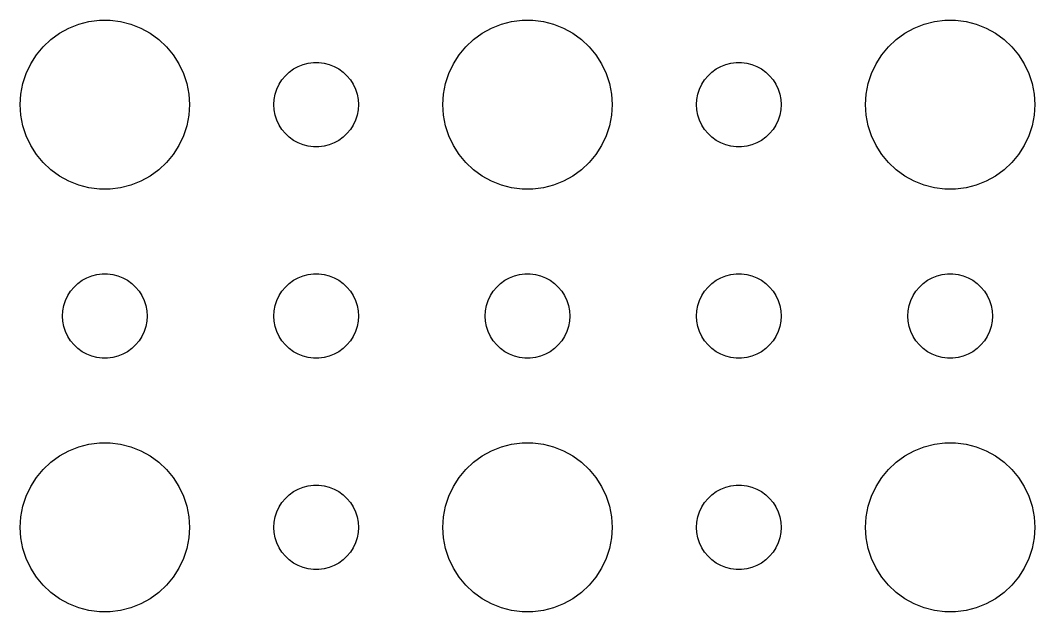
# Model space of a CAD drawing. Header units: metres. Extents: x -157 to 157, y -157 to 157.
# Drawn here: x -78 to -42, y -2.99 to 17.99 of the extents above; entities that cross this region are included whole.
import ezdxf

# ---------------------------------------------------------------- set-up
doc = ezdxf.new("R2010")
doc.units = ezdxf.units.M

msp = doc.modelspace()

# ---------------------------------------------------------------- linework, layer by layer
for p, q in [((-76.6075, 17.533), (-76.2773, 17.7145)), ((-76.2773, 17.7145), (-75.927, 17.8532)), ((-75.927, 17.8532), (-75.5621, 17.9469)), ((-75.5621, 17.9469), (-75.1884, 17.9941)), ((-75.1884, 17.9941), (-74.8116, 17.9941)), ((-74.8116, 17.9941), (-74.4379, 17.9469)), ((-74.4379, 17.9469), (-74.073, 17.8532)), ((-74.073, 17.8532), (-73.7227, 17.7145)), ((-73.7227, 17.7145), (-73.3925, 17.533)), ((-61.6075, 17.533), (-61.2773, 17.7145)), ((-61.2773, 17.7145), (-60.927, 17.8532)), ((-60.927, 17.8532), (-60.5621, 17.9469)), ((-60.5621, 17.9469), (-60.1884, 17.9941)), ((-60.1884, 17.9941), (-59.8116, 17.9941)), ((-59.8116, 17.9941), (-59.4379, 17.9469)), ((-59.4379, 17.9469), (-59.0729, 17.8532)), ((-59.0729, 17.8532), (-58.7227, 17.7145)), ((-58.7227, 17.7145), (-58.3925, 17.533)), ((-46.6075, 17.533), (-46.2773, 17.7145)), ((-46.2773, 17.7145), (-45.927, 17.8532)), ((-45.927, 17.8532), (-45.5621, 17.9469)), ((-45.5621, 17.9469), (-45.1884, 17.9941)), ((-45.1884, 17.9941), (-44.8116, 17.9941)), ((-44.8116, 17.9941), (-44.4379, 17.9469)), ((-44.4379, 17.9469), (-44.0729, 17.8532)), ((-44.0729, 17.8532), (-43.7227, 17.7145)), ((-43.7227, 17.7145), (-43.3925, 17.533)), ((-77.1869, 17.0536), (-76.9123, 17.3115)), ((-76.9123, 17.3115), (-76.6075, 17.533)), ((-73.3925, 17.533), (-73.0877, 17.3115)), ((-73.0877, 17.3115), (-72.8131, 17.0536)), ((-62.1869, 17.0536), (-61.9123, 17.3115)), ((-61.9123, 17.3115), (-61.6075, 17.533)), ((-58.3925, 17.533), (-58.0877, 17.3115)), ((-58.0877, 17.3115), (-57.8131, 17.0536)), ((-47.1869, 17.0536), (-46.9123, 17.3115)), ((-46.9123, 17.3115), (-46.6075, 17.533)), ((-43.3925, 17.533), (-43.0877, 17.3115)), ((-43.0877, 17.3115), (-42.8131, 17.0536)), ((-77.427, 16.7634), (-77.1869, 17.0536)), ((-72.8131, 17.0536), (-72.573, 16.7634)), ((-62.427, 16.7634), (-62.1869, 17.0536)), ((-57.8131, 17.0536), (-57.5729, 16.7634)), ((-47.427, 16.7634), (-47.1869, 17.0536)), ((-42.8131, 17.0536), (-42.5729, 16.7634)), ((-77.6289, 16.4453), (-77.427, 16.7634)), ((-72.573, 16.7634), (-72.3711, 16.4453)), ((-62.6289, 16.4453), (-62.427, 16.7634)), ((-57.5729, 16.7634), (-57.3711, 16.4453)), ((-47.6289, 16.4453), (-47.427, 16.7634)), ((-42.5729, 16.7634), (-42.3711, 16.4453)), ((-77.7893, 16.1044), (-77.6289, 16.4453)), ((-72.3711, 16.4453), (-72.2107, 16.1044)), ((-68.4561, 16.1558), (-68.3037, 16.2665)), ((-68.3037, 16.2665), (-68.1387, 16.3572)), ((-68.1387, 16.3572), (-67.9635, 16.4266)), ((-67.9635, 16.4266), (-67.7811, 16.4734)), ((-67.7811, 16.4734), (-67.5942, 16.497)), ((-67.5942, 16.497), (-67.4058, 16.497)), ((-67.4058, 16.497), (-67.2189, 16.4734)), ((-67.2189, 16.4734), (-67.0365, 16.4266)), ((-67.0365, 16.4266), (-66.8613, 16.3572)), ((-66.8613, 16.3572), (-66.6963, 16.2665)), ((-66.6963, 16.2665), (-66.5439, 16.1558)), ((-62.7893, 16.1044), (-62.6289, 16.4453)), ((-57.3711, 16.4453), (-57.2107, 16.1044)), ((-53.4561, 16.1558), (-53.3037, 16.2665)), ((-53.3037, 16.2665), (-53.1387, 16.3572)), ((-53.1387, 16.3572), (-52.9635, 16.4266)), ((-52.9635, 16.4266), (-52.7811, 16.4734)), ((-52.7811, 16.4734), (-52.5942, 16.497)), ((-52.5942, 16.497), (-52.4058, 16.497)), ((-52.4058, 16.497), (-52.2189, 16.4734)), ((-52.2189, 16.4734), (-52.0365, 16.4266)), ((-52.0365, 16.4266), (-51.8613, 16.3572)), ((-51.8613, 16.3572), (-51.6963, 16.2665)), ((-51.6963, 16.2665), (-51.5439, 16.1558)), ((-47.7893, 16.1044), (-47.6289, 16.4453)), ((-42.3711, 16.4453), (-42.2107, 16.1044)), ((-77.9057, 15.7461), (-77.7893, 16.1044)), ((-72.2107, 16.1044), (-72.0943, 15.7461)), ((-68.8145, 15.7226), (-68.7135, 15.8817)), ((-68.7135, 15.8817), (-68.5934, 16.0268)), ((-68.5934, 16.0268), (-68.4561, 16.1558)), ((-66.5439, 16.1558), (-66.4065, 16.0268)), ((-66.4065, 16.0268), (-66.2865, 15.8817)), ((-66.2865, 15.8817), (-66.1855, 15.7226)), ((-62.9057, 15.7461), (-62.7893, 16.1044)), ((-57.2107, 16.1044), (-57.0942, 15.7461)), ((-53.8145, 15.7226), (-53.7135, 15.8817)), ((-53.7135, 15.8817), (-53.5934, 16.0268)), ((-53.5934, 16.0268), (-53.4561, 16.1558)), ((-51.5439, 16.1558), (-51.4065, 16.0268)), ((-51.4065, 16.0268), (-51.2865, 15.8817)), ((-51.2865, 15.8817), (-51.1855, 15.7226)), ((-47.9057, 15.7461), (-47.7893, 16.1044)), ((-42.2107, 16.1044), (-42.0942, 15.7461)), ((-77.9763, 15.376), (-77.9057, 15.7461)), ((-72.0943, 15.7461), (-72.0237, 15.376)), ((-68.9529, 15.373), (-68.8947, 15.5522)), ((-68.8947, 15.5522), (-68.8145, 15.7226)), ((-66.1855, 15.7226), (-66.1053, 15.5522)), ((-66.1053, 15.5522), (-66.0471, 15.373)), ((-62.9763, 15.376), (-62.9057, 15.7461)), ((-57.0942, 15.7461), (-57.0237, 15.376)), ((-53.9529, 15.373), (-53.8947, 15.5522)), ((-53.8947, 15.5522), (-53.8145, 15.7226)), ((-51.1855, 15.7226), (-51.1053, 15.5522)), ((-51.1053, 15.5522), (-51.0471, 15.373)), ((-47.9763, 15.376), (-47.9057, 15.7461)), ((-42.0942, 15.7461), (-42.0237, 15.376)), ((-78, 15), (-77.9763, 15.376)), ((-72.0237, 15.376), (-72, 15)), ((-69, 15), (-68.9882, 15.188)), ((-68.9882, 15.188), (-68.9529, 15.373)), ((-66.0471, 15.373), (-66.0118, 15.188)), ((-66.0118, 15.188), (-66, 15)), ((-63, 15), (-62.9763, 15.376)), ((-57.0237, 15.376), (-57, 15)), ((-54, 15), (-53.9882, 15.188)), ((-53.9882, 15.188), (-53.9529, 15.373)), ((-51.0471, 15.373), (-51.0118, 15.188)), ((-51.0118, 15.188), (-51, 15)), ((-48, 15), (-47.9763, 15.376)), ((-42.0237, 15.376), (-42, 15)), ((-77.9763, 14.624), (-78, 15)), ((-72, 15), (-72.0237, 14.624)), ((-68.9882, 14.812), (-69, 15)), ((-68.9529, 14.627), (-68.9882, 14.812)), ((-66.0118, 14.812), (-66.0471, 14.627)), ((-66, 15), (-66.0118, 14.812)), ((-62.9763, 14.624), (-63, 15)), ((-57, 15), (-57.0237, 14.624)), ((-53.9882, 14.812), (-54, 15)), ((-53.9529, 14.627), (-53.9882, 14.812)), ((-51.0118, 14.812), (-51.0471, 14.627)), ((-51, 15), (-51.0118, 14.812)), ((-47.9763, 14.624), (-48, 15)), ((-42, 15), (-42.0237, 14.624)), ((-77.9057, 14.2539), (-77.9763, 14.624)), ((-72.0237, 14.624), (-72.0943, 14.2539)), ((-68.8947, 14.4478), (-68.9529, 14.627)), ((-68.8145, 14.2774), (-68.8947, 14.4478)), ((-66.1053, 14.4478), (-66.1855, 14.2774)), ((-66.0471, 14.627), (-66.1053, 14.4478)), ((-62.9057, 14.2539), (-62.9763, 14.624)), ((-57.0237, 14.624), (-57.0942, 14.2539)), ((-53.8947, 14.4478), (-53.9529, 14.627)), ((-53.8145, 14.2774), (-53.8947, 14.4478)), ((-51.1053, 14.4478), (-51.1855, 14.2774)), ((-51.0471, 14.627), (-51.1053, 14.4478)), ((-47.9057, 14.2539), (-47.9763, 14.624)), ((-42.0237, 14.624), (-42.0942, 14.2539)), ((-77.7893, 13.8956), (-77.9057, 14.2539)), ((-72.0943, 14.2539), (-72.2107, 13.8956)), ((-68.7135, 14.1183), (-68.8145, 14.2774)), ((-68.5934, 13.9732), (-68.7135, 14.1183)), ((-66.2865, 14.1183), (-66.4065, 13.9732)), ((-66.1855, 14.2774), (-66.2865, 14.1183)), ((-62.7893, 13.8956), (-62.9057, 14.2539)), ((-57.0942, 14.2539), (-57.2107, 13.8956)), ((-53.7135, 14.1183), (-53.8145, 14.2774)), ((-53.5934, 13.9732), (-53.7135, 14.1183)), ((-51.2865, 14.1183), (-51.4065, 13.9732)), ((-51.1855, 14.2774), (-51.2865, 14.1183)), ((-47.7893, 13.8956), (-47.9057, 14.2539)), ((-42.0942, 14.2539), (-42.2107, 13.8956)), ((-77.6289, 13.5547), (-77.7893, 13.8956)), ((-72.2107, 13.8956), (-72.3711, 13.5547)), ((-68.4561, 13.8442), (-68.5934, 13.9732)), ((-68.3037, 13.7335), (-68.4561, 13.8442)), ((-68.1387, 13.6427), (-68.3037, 13.7335)), ((-66.6963, 13.7335), (-66.8613, 13.6427)), ((-66.5439, 13.8442), (-66.6963, 13.7335)), ((-66.4065, 13.9732), (-66.5439, 13.8442)), ((-62.6289, 13.5547), (-62.7893, 13.8956)), ((-57.2107, 13.8956), (-57.3711, 13.5547)), ((-53.4561, 13.8442), (-53.5934, 13.9732)), ((-53.3037, 13.7335), (-53.4561, 13.8442)), ((-53.1387, 13.6427), (-53.3037, 13.7335)), ((-51.6963, 13.7335), (-51.8613, 13.6427)), ((-51.5439, 13.8442), (-51.6963, 13.7335)), ((-51.4065, 13.9732), (-51.5439, 13.8442)), ((-47.6289, 13.5547), (-47.7893, 13.8956)), ((-42.2107, 13.8956), (-42.3711, 13.5547)), ((-77.427, 13.2366), (-77.6289, 13.5547)), ((-72.3711, 13.5547), (-72.573, 13.2366)), ((-67.9635, 13.5734), (-68.1387, 13.6427)), ((-67.7811, 13.5266), (-67.9635, 13.5734)), ((-67.5942, 13.5029), (-67.7811, 13.5266)), ((-67.4058, 13.5029), (-67.5942, 13.5029)), ((-67.2189, 13.5266), (-67.4058, 13.5029)), ((-67.0365, 13.5734), (-67.2189, 13.5266)), ((-66.8613, 13.6427), (-67.0365, 13.5734)), ((-62.427, 13.2366), (-62.6289, 13.5547)), ((-57.3711, 13.5547), (-57.5729, 13.2366)), ((-52.9635, 13.5734), (-53.1387, 13.6427)), ((-52.7811, 13.5266), (-52.9635, 13.5734)), ((-52.5942, 13.5029), (-52.7811, 13.5266)), ((-52.4058, 13.5029), (-52.5942, 13.5029)), ((-52.2189, 13.5266), (-52.4058, 13.5029)), ((-52.0365, 13.5734), (-52.2189, 13.5266)), ((-51.8613, 13.6427), (-52.0365, 13.5734)), ((-47.427, 13.2366), (-47.6289, 13.5547)), ((-42.3711, 13.5547), (-42.5729, 13.2366)), ((-77.1869, 12.9464), (-77.427, 13.2366)), ((-72.573, 13.2366), (-72.8131, 12.9464)), ((-62.1869, 12.9464), (-62.427, 13.2366)), ((-57.5729, 13.2366), (-57.8131, 12.9464)), ((-47.1869, 12.9464), (-47.427, 13.2366)), ((-42.5729, 13.2366), (-42.8131, 12.9464)), ((-76.9123, 12.6884), (-77.1869, 12.9464)), ((-76.6075, 12.467), (-76.9123, 12.6884)), ((-73.0877, 12.6884), (-73.3925, 12.467)), ((-72.8131, 12.9464), (-73.0877, 12.6884)), ((-61.9123, 12.6884), (-62.1869, 12.9464)), ((-61.6075, 12.467), (-61.9123, 12.6884)), ((-58.0877, 12.6884), (-58.3925, 12.467)), ((-57.8131, 12.9464), (-58.0877, 12.6884)), ((-46.9123, 12.6884), (-47.1869, 12.9464)), ((-46.6075, 12.467), (-46.9123, 12.6884)), ((-43.0877, 12.6884), (-43.3925, 12.467)), ((-42.8131, 12.9464), (-43.0877, 12.6884)), ((-76.2773, 12.2855), (-76.6075, 12.467)), ((-75.927, 12.1468), (-76.2773, 12.2855)), ((-73.7227, 12.2855), (-74.073, 12.1468)), ((-73.3925, 12.467), (-73.7227, 12.2855)), ((-61.2773, 12.2855), (-61.6075, 12.467)), ((-60.927, 12.1468), (-61.2773, 12.2855)), ((-58.7227, 12.2855), (-59.0729, 12.1468)), ((-58.3925, 12.467), (-58.7227, 12.2855)), ((-46.2773, 12.2855), (-46.6075, 12.467)), ((-45.927, 12.1468), (-46.2773, 12.2855)), ((-43.7227, 12.2855), (-44.0729, 12.1468)), ((-43.3925, 12.467), (-43.7227, 12.2855)), ((-75.5621, 12.0531), (-75.927, 12.1468)), ((-75.1884, 12.0059), (-75.5621, 12.0531)), ((-74.8116, 12.0059), (-75.1884, 12.0059)), ((-74.4379, 12.0531), (-74.8116, 12.0059)), ((-74.073, 12.1468), (-74.4379, 12.0531)), ((-60.5621, 12.0531), (-60.927, 12.1468)), ((-60.1884, 12.0059), (-60.5621, 12.0531)), ((-59.8116, 12.0059), (-60.1884, 12.0059)), ((-59.4379, 12.0531), (-59.8116, 12.0059)), ((-59.0729, 12.1468), (-59.4379, 12.0531)), ((-45.5621, 12.0531), (-45.927, 12.1468)), ((-45.1884, 12.0059), (-45.5621, 12.0531)), ((-44.8116, 12.0059), (-45.1884, 12.0059)), ((-44.4379, 12.0531), (-44.8116, 12.0059)), ((-44.0729, 12.1468), (-44.4379, 12.0531)), ((-76.0934, 8.52681), (-75.9561, 8.65576)), ((-75.9561, 8.65576), (-75.8037, 8.76648)), ((-75.8037, 8.76648), (-75.6387, 8.85724)), ((-75.6387, 8.85724), (-75.4635, 8.92657)), ((-75.4635, 8.92657), (-75.2811, 8.97342)), ((-75.2811, 8.97342), (-75.0942, 8.99704)), ((-75.0942, 8.99704), (-74.9058, 8.99704)), ((-74.9058, 8.99704), (-74.7189, 8.97342)), ((-74.7189, 8.97342), (-74.5365, 8.92657)), ((-74.5365, 8.92657), (-74.3613, 8.85724)), ((-74.3613, 8.85724), (-74.1963, 8.76648)), ((-74.1963, 8.76648), (-74.0439, 8.65576)), ((-74.0439, 8.65576), (-73.9065, 8.52681)), ((-68.5934, 8.52681), (-68.4561, 8.65576)), ((-68.4561, 8.65576), (-68.3037, 8.76648)), ((-68.3037, 8.76648), (-68.1387, 8.85724)), ((-68.1387, 8.85724), (-67.9635, 8.92657)), ((-67.9635, 8.92657), (-67.7811, 8.97342)), ((-67.7811, 8.97342), (-67.5942, 8.99704)), ((-67.5942, 8.99704), (-67.4058, 8.99704)), ((-67.4058, 8.99704), (-67.2189, 8.97342)), ((-67.2189, 8.97342), (-67.0365, 8.92657)), ((-67.0365, 8.92657), (-66.8613, 8.85724)), ((-66.8613, 8.85724), (-66.6963, 8.76648)), ((-66.6963, 8.76648), (-66.5439, 8.65576)), ((-66.5439, 8.65576), (-66.4065, 8.52681)), ((-61.0934, 8.52681), (-60.9561, 8.65576)), ((-60.9561, 8.65576), (-60.8037, 8.76648)), ((-60.8037, 8.76648), (-60.6387, 8.85724)), ((-60.6387, 8.85724), (-60.4635, 8.92657)), ((-60.4635, 8.92657), (-60.2811, 8.97342)), ((-60.2811, 8.97342), (-60.0942, 8.99704)), ((-60.0942, 8.99704), (-59.9058, 8.99704)), ((-59.9058, 8.99704), (-59.7189, 8.97342)), ((-59.7189, 8.97342), (-59.5365, 8.92657)), ((-59.5365, 8.92657), (-59.3613, 8.85724)), ((-59.3613, 8.85724), (-59.1963, 8.76648)), ((-59.1963, 8.76648), (-59.0439, 8.65576)), ((-59.0439, 8.65576), (-58.9065, 8.52681)), ((-53.5934, 8.52681), (-53.4561, 8.65576)), ((-53.4561, 8.65576), (-53.3037, 8.76648)), ((-53.3037, 8.76648), (-53.1387, 8.85724)), ((-53.1387, 8.85724), (-52.9635, 8.92657)), ((-52.9635, 8.92657), (-52.7811, 8.97342)), ((-52.7811, 8.97342), (-52.5942, 8.99704)), ((-52.5942, 8.99704), (-52.4058, 8.99704)), ((-52.4058, 8.99704), (-52.2189, 8.97342)), ((-52.2189, 8.97342), (-52.0365, 8.92657)), ((-52.0365, 8.92657), (-51.8613, 8.85724)), ((-51.8613, 8.85724), (-51.6963, 8.76648)), ((-51.6963, 8.76648), (-51.5439, 8.65576)), ((-51.5439, 8.65576), (-51.4065, 8.52681)), ((-46.0934, 8.52681), (-45.9561, 8.65576)), ((-45.9561, 8.65576), (-45.8037, 8.76648)), ((-45.8037, 8.76648), (-45.6387, 8.85724)), ((-45.6387, 8.85724), (-45.4635, 8.92657)), ((-45.4635, 8.92657), (-45.2811, 8.97342)), ((-45.2811, 8.97342), (-45.0942, 8.99704)), ((-45.0942, 8.99704), (-44.9058, 8.99704)), ((-44.9058, 8.99704), (-44.7189, 8.97342)), ((-44.7189, 8.97342), (-44.5365, 8.92657)), ((-44.5365, 8.92657), (-44.3613, 8.85724)), ((-44.3613, 8.85724), (-44.1963, 8.76648)), ((-44.1963, 8.76648), (-44.0439, 8.65576)), ((-44.0439, 8.65576), (-43.9065, 8.52681)), ((-76.3145, 8.22263), (-76.2135, 8.38167)), ((-76.2135, 8.38167), (-76.0934, 8.52681)), ((-73.9065, 8.52681), (-73.7865, 8.38167)), ((-73.7865, 8.38167), (-73.6855, 8.22263)), ((-68.8145, 8.22263), (-68.7135, 8.38167)), ((-68.7135, 8.38167), (-68.5934, 8.52681)), ((-66.4065, 8.52681), (-66.2865, 8.38167)), ((-66.2865, 8.38167), (-66.1855, 8.22263)), ((-61.3145, 8.22263), (-61.2135, 8.38167)), ((-61.2135, 8.38167), (-61.0934, 8.52681)), ((-58.9065, 8.52681), (-58.7865, 8.38167)), ((-58.7865, 8.38167), (-58.6855, 8.22263)), ((-53.8145, 8.22263), (-53.7135, 8.38167)), ((-53.7135, 8.38167), (-53.5934, 8.52681)), ((-51.4065, 8.52681), (-51.2865, 8.38167)), ((-51.2865, 8.38167), (-51.1855, 8.22263)), ((-46.3145, 8.22263), (-46.2135, 8.38167)), ((-46.2135, 8.38167), (-46.0934, 8.52681)), ((-43.9065, 8.52681), (-43.7865, 8.38167)), ((-43.7865, 8.38167), (-43.6855, 8.22263)), ((-76.4529, 7.87303), (-76.3947, 8.05219)), ((-76.3947, 8.05219), (-76.3145, 8.22263)), ((-73.6855, 8.22263), (-73.6053, 8.05219)), ((-73.6053, 8.05219), (-73.5471, 7.87303)), ((-68.9529, 7.87303), (-68.8947, 8.05219)), ((-68.8947, 8.05219), (-68.8145, 8.22263)), ((-66.1855, 8.22263), (-66.1053, 8.05219)), ((-66.1053, 8.05219), (-66.0471, 7.87303)), ((-61.4529, 7.87303), (-61.3947, 8.05219)), ((-61.3947, 8.05219), (-61.3145, 8.22263)), ((-58.6855, 8.22263), (-58.6053, 8.05219)), ((-58.6053, 8.05219), (-58.5471, 7.87303)), ((-53.9529, 7.87303), (-53.8947, 8.05219)), ((-53.8947, 8.05219), (-53.8145, 8.22263)), ((-51.1855, 8.22263), (-51.1053, 8.05219)), ((-51.1053, 8.05219), (-51.0471, 7.87303)), ((-46.4529, 7.87303), (-46.3947, 8.05219)), ((-46.3947, 8.05219), (-46.3145, 8.22263)), ((-43.6855, 8.22263), (-43.6053, 8.05219)), ((-43.6053, 8.05219), (-43.5471, 7.87303)), ((-76.5, 7.5), (-76.4882, 7.68799)), ((-76.4882, 7.68799), (-76.4529, 7.87303)), ((-73.5471, 7.87303), (-73.5118, 7.68799)), ((-73.5118, 7.68799), (-73.5, 7.5)), ((-69, 7.5), (-68.9882, 7.68799)), ((-68.9882, 7.68799), (-68.9529, 7.87303)), ((-66.0471, 7.87303), (-66.0118, 7.68799)), ((-66.0118, 7.68799), (-66, 7.5)), ((-61.5, 7.5), (-61.4882, 7.68799)), ((-61.4882, 7.68799), (-61.4529, 7.87303)), ((-58.5471, 7.87303), (-58.5118, 7.68799)), ((-58.5118, 7.68799), (-58.5, 7.5)), ((-54, 7.5), (-53.9882, 7.68799)), ((-53.9882, 7.68799), (-53.9529, 7.87303)), ((-51.0471, 7.87303), (-51.0118, 7.68799)), ((-51.0118, 7.68799), (-51, 7.5)), ((-46.5, 7.5), (-46.4882, 7.68799)), ((-46.4882, 7.68799), (-46.4529, 7.87303)), ((-43.5471, 7.87303), (-43.5118, 7.68799)), ((-43.5118, 7.68799), (-43.5, 7.5)), ((-76.4882, 7.312), (-76.5, 7.5)), ((-76.4529, 7.12695), (-76.4882, 7.312)), ((-73.5118, 7.312), (-73.5471, 7.12695)), ((-73.5, 7.5), (-73.5118, 7.312)), ((-68.9882, 7.312), (-69, 7.5)), ((-68.9529, 7.12695), (-68.9882, 7.312)), ((-66.0118, 7.312), (-66.0471, 7.12695)), ((-66, 7.5), (-66.0118, 7.312)), ((-61.4882, 7.312), (-61.5, 7.5)), ((-61.4529, 7.12695), (-61.4882, 7.312)), ((-58.5118, 7.312), (-58.5471, 7.12695)), ((-58.5, 7.5), (-58.5118, 7.312)), ((-53.9882, 7.312), (-54, 7.5)), ((-53.9529, 7.12695), (-53.9882, 7.312)), ((-51.0118, 7.312), (-51.0471, 7.12695)), ((-51, 7.5), (-51.0118, 7.312)), ((-46.4882, 7.312), (-46.5, 7.5)), ((-46.4529, 7.12695), (-46.4882, 7.312)), ((-43.5118, 7.312), (-43.5471, 7.12695)), ((-43.5, 7.5), (-43.5118, 7.312)), ((-76.3947, 6.9478), (-76.4529, 7.12695)), ((-76.3145, 6.77736), (-76.3947, 6.9478)), ((-73.6053, 6.9478), (-73.6855, 6.77736)), ((-73.5471, 7.12695), (-73.6053, 6.9478)), ((-68.8947, 6.9478), (-68.9529, 7.12695)), ((-68.8145, 6.77736), (-68.8947, 6.9478)), ((-66.1053, 6.9478), (-66.1855, 6.77736)), ((-66.0471, 7.12695), (-66.1053, 6.9478)), ((-61.3947, 6.9478), (-61.4529, 7.12695)), ((-61.3145, 6.77736), (-61.3947, 6.9478)), ((-58.6053, 6.9478), (-58.6855, 6.77736)), ((-58.5471, 7.12695), (-58.6053, 6.9478)), ((-53.8947, 6.9478), (-53.9529, 7.12695)), ((-53.8145, 6.77736), (-53.8947, 6.9478)), ((-51.1053, 6.9478), (-51.1855, 6.77736)), ((-51.0471, 7.12695), (-51.1053, 6.9478)), ((-46.3947, 6.9478), (-46.4529, 7.12695)), ((-46.3145, 6.77736), (-46.3947, 6.9478)), ((-43.6053, 6.9478), (-43.6855, 6.77736)), ((-43.5471, 7.12695), (-43.6053, 6.9478)), ((-76.2135, 6.61832), (-76.3145, 6.77736)), ((-76.0934, 6.47318), (-76.2135, 6.61832)), ((-73.7865, 6.61832), (-73.9065, 6.47318)), ((-73.6855, 6.77736), (-73.7865, 6.61832)), ((-68.7135, 6.61832), (-68.8145, 6.77736)), ((-68.5934, 6.47318), (-68.7135, 6.61832)), ((-66.2865, 6.61832), (-66.4065, 6.47318)), ((-66.1855, 6.77736), (-66.2865, 6.61832)), ((-61.2135, 6.61832), (-61.3145, 6.77736)), ((-61.0934, 6.47318), (-61.2135, 6.61832)), ((-58.7865, 6.61832), (-58.9065, 6.47318)), ((-58.6855, 6.77736), (-58.7865, 6.61832)), ((-53.7135, 6.61832), (-53.8145, 6.77736)), ((-53.5934, 6.47318), (-53.7135, 6.61832)), ((-51.2865, 6.61832), (-51.4065, 6.47318)), ((-51.1855, 6.77736), (-51.2865, 6.61832)), ((-46.2135, 6.61832), (-46.3145, 6.77736)), ((-46.0934, 6.47318), (-46.2135, 6.61832)), ((-43.7865, 6.61832), (-43.9065, 6.47318)), ((-43.6855, 6.77736), (-43.7865, 6.61832)), ((-75.9561, 6.34422), (-76.0934, 6.47318)), ((-75.8037, 6.23351), (-75.9561, 6.34422)), ((-75.6387, 6.14275), (-75.8037, 6.23351)), ((-75.4635, 6.07341), (-75.6387, 6.14275)), ((-74.3613, 6.14275), (-74.5365, 6.07341)), ((-74.1963, 6.23351), (-74.3613, 6.14275)), ((-74.0439, 6.34422), (-74.1963, 6.23351)), ((-73.9065, 6.47318), (-74.0439, 6.34422)), ((-68.4561, 6.34422), (-68.5934, 6.47318)), ((-68.3037, 6.23351), (-68.4561, 6.34422)), ((-68.1387, 6.14275), (-68.3037, 6.23351)), ((-67.9635, 6.07341), (-68.1387, 6.14275)), ((-66.8613, 6.14275), (-67.0365, 6.07341)), ((-66.6963, 6.23351), (-66.8613, 6.14275)), ((-66.5439, 6.34422), (-66.6963, 6.23351)), ((-66.4065, 6.47318), (-66.5439, 6.34422)), ((-60.9561, 6.34422), (-61.0934, 6.47318)), ((-60.8037, 6.23351), (-60.9561, 6.34422)), ((-60.6387, 6.14275), (-60.8037, 6.23351)), ((-60.4635, 6.07341), (-60.6387, 6.14275)), ((-59.3613, 6.14275), (-59.5365, 6.07341)), ((-59.1963, 6.23351), (-59.3613, 6.14275)), ((-59.0439, 6.34422), (-59.1963, 6.23351)), ((-58.9065, 6.47318), (-59.0439, 6.34422)), ((-53.4561, 6.34422), (-53.5934, 6.47318)), ((-53.3037, 6.23351), (-53.4561, 6.34422)), ((-53.1387, 6.14275), (-53.3037, 6.23351)), ((-52.9635, 6.07341), (-53.1387, 6.14275)), ((-51.8613, 6.14275), (-52.0365, 6.07341)), ((-51.6963, 6.23351), (-51.8613, 6.14275)), ((-51.5439, 6.34422), (-51.6963, 6.23351)), ((-51.4065, 6.47318), (-51.5439, 6.34422)), ((-45.9561, 6.34422), (-46.0934, 6.47318)), ((-45.8037, 6.23351), (-45.9561, 6.34422)), ((-45.6387, 6.14275), (-45.8037, 6.23351)), ((-45.4635, 6.07341), (-45.6387, 6.14275)), ((-44.3613, 6.14275), (-44.5365, 6.07341)), ((-44.1963, 6.23351), (-44.3613, 6.14275)), ((-44.0439, 6.34422), (-44.1963, 6.23351)), ((-43.9065, 6.47318), (-44.0439, 6.34422)), ((-75.2811, 6.02657), (-75.4635, 6.07341)), ((-75.0942, 6.00294), (-75.2811, 6.02657)), ((-74.9058, 6.00294), (-75.0942, 6.00294)), ((-74.7189, 6.02657), (-74.9058, 6.00294)), ((-74.5365, 6.07341), (-74.7189, 6.02657)), ((-67.7811, 6.02657), (-67.9635, 6.07341)), ((-67.5942, 6.00294), (-67.7811, 6.02657)), ((-67.4058, 6.00294), (-67.5942, 6.00294)), ((-67.2189, 6.02657), (-67.4058, 6.00294)), ((-67.0365, 6.07341), (-67.2189, 6.02657)), ((-60.2811, 6.02657), (-60.4635, 6.07341)), ((-60.0942, 6.00294), (-60.2811, 6.02657)), ((-59.9058, 6.00294), (-60.0942, 6.00294)), ((-59.7189, 6.02657), (-59.9058, 6.00294)), ((-59.5365, 6.07341), (-59.7189, 6.02657)), ((-52.7811, 6.02657), (-52.9635, 6.07341)), ((-52.5942, 6.00294), (-52.7811, 6.02657)), ((-52.4058, 6.00294), (-52.5942, 6.00294)), ((-52.2189, 6.02657), (-52.4058, 6.00294)), ((-52.0365, 6.07341), (-52.2189, 6.02657)), ((-45.2811, 6.02657), (-45.4635, 6.07341)), ((-45.0942, 6.00294), (-45.2811, 6.02657)), ((-44.9058, 6.00294), (-45.0942, 6.00294)), ((-44.7189, 6.02657), (-44.9058, 6.00294)), ((-44.5365, 6.07341), (-44.7189, 6.02657)), ((-75.927, 2.85316), (-75.5621, 2.94685)), ((-75.5621, 2.94685), (-75.1884, 2.99408)), ((-75.1884, 2.99408), (-74.8116, 2.99408)), ((-74.8116, 2.99408), (-74.4379, 2.94685)), ((-74.4379, 2.94685), (-74.073, 2.85316)), ((-60.927, 2.85316), (-60.5621, 2.94685)), ((-60.5621, 2.94685), (-60.1884, 2.99408)), ((-60.1884, 2.99408), (-59.8116, 2.99408)), ((-59.8116, 2.99408), (-59.4379, 2.94685)), ((-59.4379, 2.94685), (-59.0729, 2.85316)), ((-45.927, 2.85316), (-45.5621, 2.94685)), ((-45.5621, 2.94685), (-45.1884, 2.99408)), ((-45.1884, 2.99408), (-44.8116, 2.99408)), ((-44.8116, 2.99408), (-44.4379, 2.94685)), ((-44.4379, 2.94685), (-44.0729, 2.85316)), ((-76.9123, 2.31154), (-76.6075, 2.53297)), ((-76.6075, 2.53297), (-76.2773, 2.71448)), ((-76.2773, 2.71448), (-75.927, 2.85316)), ((-74.073, 2.85316), (-73.7227, 2.71448)), ((-73.7227, 2.71448), (-73.3925, 2.53297)), ((-73.3925, 2.53297), (-73.0877, 2.31154)), ((-61.9123, 2.31154), (-61.6075, 2.53297)), ((-61.6075, 2.53297), (-61.2773, 2.71448)), ((-61.2773, 2.71448), (-60.927, 2.85316)), ((-59.0729, 2.85316), (-58.7227, 2.71448)), ((-58.7227, 2.71448), (-58.3925, 2.53297)), ((-58.3925, 2.53297), (-58.0877, 2.31154)), ((-46.9123, 2.31154), (-46.6075, 2.53297)), ((-46.6075, 2.53297), (-46.2773, 2.71448)), ((-46.2773, 2.71448), (-45.927, 2.85316)), ((-44.0729, 2.85316), (-43.7227, 2.71448)), ((-43.7227, 2.71448), (-43.3925, 2.53297)), ((-43.3925, 2.53297), (-43.0877, 2.31154)), ((-77.1869, 2.05363), (-76.9123, 2.31154)), ((-73.0877, 2.31154), (-72.8131, 2.05363)), ((-62.1869, 2.05363), (-61.9123, 2.31154)), ((-58.0877, 2.31154), (-57.8131, 2.05363)), ((-47.1869, 2.05363), (-46.9123, 2.31154)), ((-43.0877, 2.31154), (-42.8131, 2.05363)), ((-77.427, 1.76335), (-77.1869, 2.05363)), ((-72.8131, 2.05363), (-72.573, 1.76335)), ((-62.427, 1.76335), (-62.1869, 2.05363)), ((-57.8131, 2.05363), (-57.5729, 1.76335)), ((-47.427, 1.76335), (-47.1869, 2.05363)), ((-42.8131, 2.05363), (-42.5729, 1.76335)), ((-77.7893, 1.10437), (-77.6289, 1.44525)), ((-77.6289, 1.44525), (-77.427, 1.76335)), ((-72.573, 1.76335), (-72.3711, 1.44525)), ((-72.3711, 1.44525), (-72.2107, 1.10437)), ((-67.9635, 1.42657), (-67.7811, 1.47342)), ((-67.7811, 1.47342), (-67.5942, 1.49704)), ((-67.5942, 1.49704), (-67.4058, 1.49704)), ((-67.4058, 1.49704), (-67.2189, 1.47342)), ((-67.2189, 1.47342), (-67.0365, 1.42657)), ((-62.7893, 1.10437), (-62.6289, 1.44525)), ((-62.6289, 1.44525), (-62.427, 1.76335)), ((-57.5729, 1.76335), (-57.3711, 1.44525)), ((-57.3711, 1.44525), (-57.2107, 1.10437)), ((-52.9635, 1.42657), (-52.7811, 1.47342)), ((-52.7811, 1.47342), (-52.5942, 1.49704)), ((-52.5942, 1.49704), (-52.4058, 1.49704)), ((-52.4058, 1.49704), (-52.2189, 1.47342)), ((-52.2189, 1.47342), (-52.0365, 1.42657)), ((-47.7893, 1.10437), (-47.6289, 1.44525)), ((-47.6289, 1.44525), (-47.427, 1.76335)), ((-42.5729, 1.76335), (-42.3711, 1.44525)), ((-42.3711, 1.44525), (-42.2107, 1.10437)), ((-77.9057, 0.74606), (-77.7893, 1.10437)), ((-72.2107, 1.10437), (-72.0943, 0.74606)), ((-68.5934, 1.02681), (-68.4561, 1.15576)), ((-68.4561, 1.15576), (-68.3037, 1.26648)), ((-68.3037, 1.26648), (-68.1387, 1.35724)), ((-68.1387, 1.35724), (-67.9635, 1.42657)), ((-67.0365, 1.42657), (-66.8613, 1.35724)), ((-66.8613, 1.35724), (-66.6963, 1.26648)), ((-66.6963, 1.26648), (-66.5439, 1.15576)), ((-66.5439, 1.15576), (-66.4065, 1.02681)), ((-62.9057, 0.74606), (-62.7893, 1.10437)), ((-57.2107, 1.10437), (-57.0942, 0.74606)), ((-53.5934, 1.02681), (-53.4561, 1.15576)), ((-53.4561, 1.15576), (-53.3037, 1.26648)), ((-53.3037, 1.26648), (-53.1387, 1.35724)), ((-53.1387, 1.35724), (-52.9635, 1.42657)), ((-52.0365, 1.42657), (-51.8613, 1.35724)), ((-51.8613, 1.35724), (-51.6963, 1.26648)), ((-51.6963, 1.26648), (-51.5439, 1.15576)), ((-51.5439, 1.15576), (-51.4065, 1.02681)), ((-47.9057, 0.74606), (-47.7893, 1.10437)), ((-42.2107, 1.10437), (-42.0942, 0.74606)), ((-77.9763, 0.37599), (-77.9057, 0.74606)), ((-72.0943, 0.74606), (-72.0237, 0.37599)), ((-68.8947, 0.55219), (-68.8145, 0.72263)), ((-68.8145, 0.72263), (-68.7135, 0.88167)), ((-68.7135, 0.88167), (-68.5934, 1.02681)), ((-66.4065, 1.02681), (-66.2865, 0.88167)), ((-66.2865, 0.88167), (-66.1855, 0.72263)), ((-66.1855, 0.72263), (-66.1053, 0.55219)), ((-62.9763, 0.37599), (-62.9057, 0.74606)), ((-57.0942, 0.74606), (-57.0237, 0.37599)), ((-53.8947, 0.55219), (-53.8145, 0.72263)), ((-53.8145, 0.72263), (-53.7135, 0.88167)), ((-53.7135, 0.88167), (-53.5934, 1.02681)), ((-51.4065, 1.02681), (-51.2865, 0.88167)), ((-51.2865, 0.88167), (-51.1855, 0.72263)), ((-51.1855, 0.72263), (-51.1053, 0.55219)), ((-47.9763, 0.37599), (-47.9057, 0.74606)), ((-42.0942, 0.74606), (-42.0237, 0.37599)), ((-78, 0), (-77.9763, 0.37599)), ((-72.0237, 0.37599), (-72, 0)), ((-68.9882, 0.18799), (-68.9529, 0.37303)), ((-68.9529, 0.37303), (-68.8947, 0.55219)), ((-66.1053, 0.55219), (-66.0471, 0.37303)), ((-66.0471, 0.37303), (-66.0118, 0.18799)), ((-63, 0), (-62.9763, 0.37599)), ((-57.0237, 0.37599), (-57, 0)), ((-53.9882, 0.18799), (-53.9529, 0.37303)), ((-53.9529, 0.37303), (-53.8947, 0.55219)), ((-51.1053, 0.55219), (-51.0471, 0.37303)), ((-51.0471, 0.37303), (-51.0118, 0.18799)), ((-48, 0), (-47.9763, 0.37599)), ((-42.0237, 0.37599), (-42, 0)), ((-77.9763, -0.37599), (-78, 0)), ((-72, 0), (-72.0237, -0.37599)), ((-69, 0), (-68.9882, 0.18799)), ((-68.9882, -0.18799), (-69, 0)), ((-66.0118, 0.18799), (-66, 0)), ((-66, 0), (-66.0118, -0.18799)), ((-62.9763, -0.37599), (-63, 0)), ((-57, 0), (-57.0237, -0.37599)), ((-54, 0), (-53.9882, 0.18799)), ((-53.9882, -0.18799), (-54, 0)), ((-51.0118, 0.18799), (-51, 0)), ((-51, 0), (-51.0118, -0.18799)), ((-47.9763, -0.37599), (-48, 0)), ((-42, 0), (-42.0237, -0.37599)), ((-68.9529, -0.37303), (-68.9882, -0.18799)), ((-66.0118, -0.18799), (-66.0471, -0.37303)), ((-53.9529, -0.37303), (-53.9882, -0.18799)), ((-51.0118, -0.18799), (-51.0471, -0.37303)), ((-77.9057, -0.74606), (-77.9763, -0.37599)), ((-72.0237, -0.37599), (-72.0943, -0.74606)), ((-68.8947, -0.55219), (-68.9529, -0.37303)), ((-68.8145, -0.72263), (-68.8947, -0.55219)), ((-66.1053, -0.55219), (-66.1855, -0.72263)), ((-66.0471, -0.37303), (-66.1053, -0.55219)), ((-62.9057, -0.74606), (-62.9763, -0.37599)), ((-57.0237, -0.37599), (-57.0942, -0.74606)), ((-53.8947, -0.55219), (-53.9529, -0.37303)), ((-53.8145, -0.72263), (-53.8947, -0.55219)), ((-51.1053, -0.55219), (-51.1855, -0.72263)), ((-51.0471, -0.37303), (-51.1053, -0.55219)), ((-47.9057, -0.74606), (-47.9763, -0.37599)), ((-42.0237, -0.37599), (-42.0942, -0.74606)), ((-77.7893, -1.10437), (-77.9057, -0.74606)), ((-72.0943, -0.74606), (-72.2107, -1.10437)), ((-68.7135, -0.88167), (-68.8145, -0.72263)), ((-68.5934, -1.02681), (-68.7135, -0.88167)), ((-68.4561, -1.15576), (-68.5934, -1.02681)), ((-66.4065, -1.02681), (-66.5439, -1.15576)), ((-66.2865, -0.88167), (-66.4065, -1.02681)), ((-66.1855, -0.72263), (-66.2865, -0.88167)), ((-62.7893, -1.10437), (-62.9057, -0.74606)), ((-57.0942, -0.74606), (-57.2107, -1.10437)), ((-53.7135, -0.88167), (-53.8145, -0.72263)), ((-53.5934, -1.02681), (-53.7135, -0.88167)), ((-53.4561, -1.15576), (-53.5934, -1.02681)), ((-51.4065, -1.02681), (-51.5439, -1.15576)), ((-51.2865, -0.88167), (-51.4065, -1.02681)), ((-51.1855, -0.72263), (-51.2865, -0.88167)), ((-47.7893, -1.10437), (-47.9057, -0.74606)), ((-42.0942, -0.74606), (-42.2107, -1.10437)), ((-77.6289, -1.44525), (-77.7893, -1.10437)), ((-72.2107, -1.10437), (-72.3711, -1.44525)), ((-68.3037, -1.26648), (-68.4561, -1.15576)), ((-68.1387, -1.35724), (-68.3037, -1.26648)), ((-67.9635, -1.42657), (-68.1387, -1.35724)), ((-67.7811, -1.47342), (-67.9635, -1.42657)), ((-67.0365, -1.42657), (-67.2189, -1.47342)), ((-66.8613, -1.35724), (-67.0365, -1.42657)), ((-66.6963, -1.26648), (-66.8613, -1.35724)), ((-66.5439, -1.15576), (-66.6963, -1.26648)), ((-62.6289, -1.44525), (-62.7893, -1.10437)), ((-57.2107, -1.10437), (-57.3711, -1.44525)), ((-53.3037, -1.26648), (-53.4561, -1.15576)), ((-53.1387, -1.35724), (-53.3037, -1.26648)), ((-52.9635, -1.42657), (-53.1387, -1.35724)), ((-52.7811, -1.47342), (-52.9635, -1.42657)), ((-52.0365, -1.42657), (-52.2189, -1.47342)), ((-51.8613, -1.35724), (-52.0365, -1.42657)), ((-51.6963, -1.26648), (-51.8613, -1.35724)), ((-51.5439, -1.15576), (-51.6963, -1.26648)), ((-47.6289, -1.44525), (-47.7893, -1.10437)), ((-42.2107, -1.10437), (-42.3711, -1.44525)), ((-77.427, -1.76335), (-77.6289, -1.44525)), ((-77.1869, -2.05363), (-77.427, -1.76335)), ((-72.573, -1.76335), (-72.8131, -2.05363)), ((-72.3711, -1.44525), (-72.573, -1.76335)), ((-67.5942, -1.49704), (-67.7811, -1.47342)), ((-67.4058, -1.49704), (-67.5942, -1.49704)), ((-67.2189, -1.47342), (-67.4058, -1.49704)), ((-62.427, -1.76335), (-62.6289, -1.44525)), ((-62.1869, -2.05363), (-62.427, -1.76335)), ((-57.5729, -1.76335), (-57.8131, -2.05363)), ((-57.3711, -1.44525), (-57.5729, -1.76335)), ((-52.5942, -1.49704), (-52.7811, -1.47342)), ((-52.4058, -1.49704), (-52.5942, -1.49704)), ((-52.2189, -1.47342), (-52.4058, -1.49704)), ((-47.427, -1.76335), (-47.6289, -1.44525)), ((-47.1869, -2.05363), (-47.427, -1.76335)), ((-42.5729, -1.76335), (-42.8131, -2.05363)), ((-42.3711, -1.44525), (-42.5729, -1.76335)), ((-76.9123, -2.31154), (-77.1869, -2.05363)), ((-72.8131, -2.05363), (-73.0877, -2.31154)), ((-61.9123, -2.31154), (-62.1869, -2.05363)), ((-57.8131, -2.05363), (-58.0877, -2.31154)), ((-46.9123, -2.31154), (-47.1869, -2.05363)), ((-42.8131, -2.05363), (-43.0877, -2.31154)), ((-76.6075, -2.53297), (-76.9123, -2.31154)), ((-73.0877, -2.31154), (-73.3925, -2.53297)), ((-61.6075, -2.53297), (-61.9123, -2.31154)), ((-58.0877, -2.31154), (-58.3925, -2.53297)), ((-46.6075, -2.53297), (-46.9123, -2.31154)), ((-43.0877, -2.31154), (-43.3925, -2.53297)), ((-76.2773, -2.71448), (-76.6075, -2.53297)), ((-75.927, -2.85316), (-76.2773, -2.71448)), ((-75.5621, -2.94685), (-75.927, -2.85316)), ((-74.073, -2.85316), (-74.4379, -2.94685)), ((-73.7227, -2.71448), (-74.073, -2.85316)), ((-73.3925, -2.53297), (-73.7227, -2.71448)), ((-61.2773, -2.71448), (-61.6075, -2.53297)), ((-60.927, -2.85316), (-61.2773, -2.71448)), ((-60.5621, -2.94685), (-60.927, -2.85316)), ((-59.0729, -2.85316), (-59.4379, -2.94685)), ((-58.7227, -2.71448), (-59.0729, -2.85316)), ((-58.3925, -2.53297), (-58.7227, -2.71448)), ((-46.2773, -2.71448), (-46.6075, -2.53297)), ((-45.927, -2.85316), (-46.2773, -2.71448)), ((-45.5621, -2.94685), (-45.927, -2.85316)), ((-44.0729, -2.85316), (-44.4379, -2.94685)), ((-43.7227, -2.71448), (-44.0729, -2.85316)), ((-43.3925, -2.53297), (-43.7227, -2.71448)), ((-75.1884, -2.99408), (-75.5621, -2.94685)), ((-74.8116, -2.99408), (-75.1884, -2.99408)), ((-74.4379, -2.94685), (-74.8116, -2.99408)), ((-60.1884, -2.99408), (-60.5621, -2.94685)), ((-59.8116, -2.99408), (-60.1884, -2.99408)), ((-59.4379, -2.94685), (-59.8116, -2.99408)), ((-45.1884, -2.99408), (-45.5621, -2.94685)), ((-44.8116, -2.99408), (-45.1884, -2.99408)), ((-44.4379, -2.94685), (-44.8116, -2.99408))]:
    msp.add_line(p, q)

doc.saveas('drawing.dxf')
